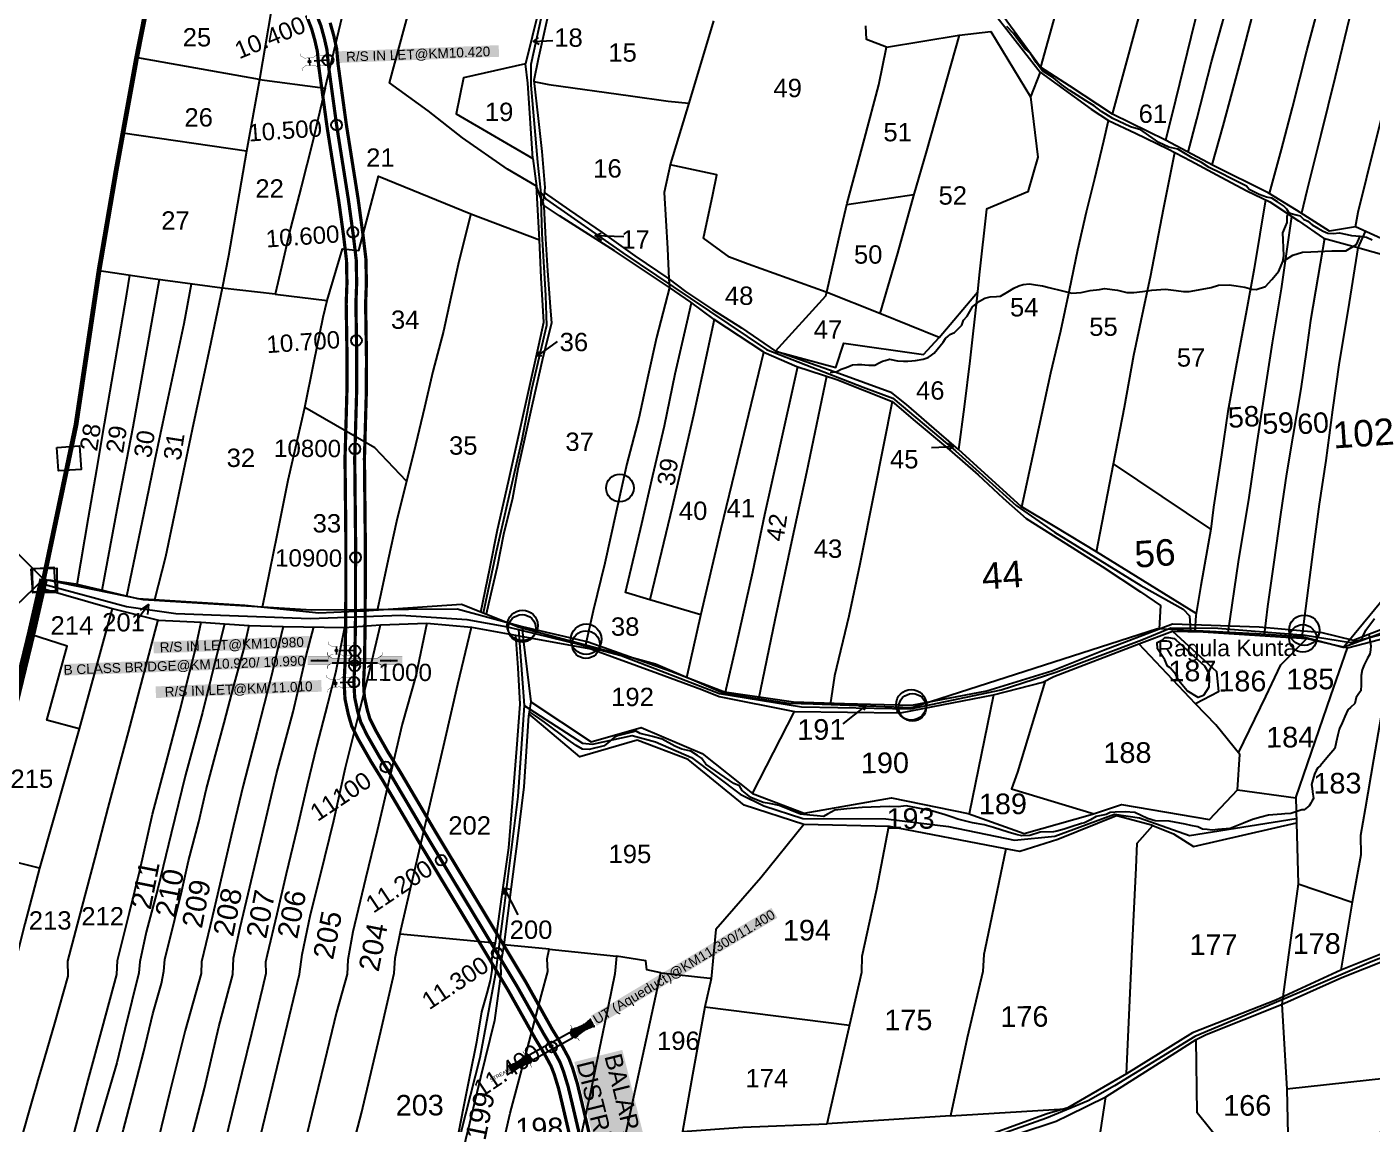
# Model space of a CAD drawing. Header units: millimetres. Extents: x 191342 to 235284, y 1600297 to 1616674.
# Drawn here: x 197835 to 199081, y 1611892 to 1612909 of the extents above; entities that cross this region are included whole.
import ezdxf
from ezdxf.enums import TextEntityAlignment as Align

# ---------------------------------------------------------------- set-up
doc = ezdxf.new("R2010")
doc.units = ezdxf.units.MM
doc.header["$LTSCALE"] = 15
doc.header["$PDMODE"] = 32
doc.header["$PDSIZE"] = 10
doc.linetypes.add('ACAD_ISO02W100', pattern=[15, 12, -3])
doc.linetypes.add('HIDDEN2', pattern=[0.1875, 0.125, -0.0625])
for name, color, linetype in [('BOUNDRY STONES', 240, 'Continuous'), ('CANAL1', 7, 'Continuous'), ('CSMark', 72, 'Continuous'), ('PLOTS', 7, 'Continuous'), ('PLOTS NO', 7, 'Continuous'), ('ROADS', 1, 'Continuous'), ('STREAMS', 4, 'Continuous'), ('STRUCTURE', 5, 'Continuous'), ('text2', 7, 'Continuous'), ('VILLAGE BOUNDRY', 5, 'Continuous')]:
    doc.layers.add(name, color=color, linetype=linetype)
doc.styles.get("Standard").update_dxf_attribs({"font": 'arial.ttf'})
doc.dimstyles.get("Standard").update_dxf_attribs({"dimtxt": 0.18, "dimasz": 0.18, "dimexe": 0.18, "dimexo": 0.0625, "dimgap": 0.09, "dimtad": 0, "dimtih": 1, "dimtoh": 1, "dimdec": 4, "dimzin": 0, "dimdsep": 46, "dimtxsty": 'Standard', "dimcen": 0.09, "dimadec": 0, "dimazin": 0, "dimtfac": 1, "dimtdec": 4, "dimtofl": 0, "dimtmove": 0, "dimatfit": 3, "dimfxl": 1, "dimtolj": 1, "dimtzin": 0, "dimarcsym": 0})

# ---------------------------------------------------------------- blocks, each defined once
blk = doc.blocks.new('OT')
at = {"layer": 'STRUCTURE', "color": 190}
for points, const_width in [([(769775.2, 1706601.8), (769775.2, 1706597.8), (769769.2, 1706593.8), (769761.8, 1706593.8), (769754.4, 1706593.8), (769748.4, 1706597.8), (769748.4, 1706601.8)], 0.5), ([(769751.4, 1706595.8), (769729.4, 1706595.8)], 0.5), ([(769748.4, 1706573), (769748.4, 1706577), (769754.4, 1706581), (769761.8, 1706581), (769761.8, 1706581), (769761.8, 1706581), (769769.2, 1706581), (769775.2, 1706577), (769775.2, 1706573)], 0.5), ([(769761.8, 1706593.8), (769761.8, 1706581)], 2.5), ([(769751.4, 1706579), (769729.4, 1706579)], 0.5)]:
    blk.add_lwpolyline(points, dxfattribs=dict(at, const_width=const_width))
at = {"layer": 'STRUCTURE', "color": 0}
blk.add_circle((769761.8, 1706587.4), 1.87, dxfattribs=at)
blk.add_leader([(769732.6, 1706587.4), (769753.8, 1706587.4)], dimstyle='Standard', override={"dimasz": 10, "dimgap": 0.09, "dimtad": 0}, dxfattribs=at)
blk = doc.blocks.new('SLB')
at = {"layer": 'STRUCTURE'}
h = blk.add_hatch(dxfattribs=at)
h.set_pattern_fill('DOTS', color=6, scale=20, angle=320.3722, style=0)
h.set_pattern_definition([(320.372247934, (-159.4327, -72.9564), (1.2786241598, 0.5641323054), [0, -1.25])])
h.paths.add_polyline_path([(769699.5, 1706871.1), (769699.5, 1706861.1), (769729.1, 1706861.1), (769732.1, 1706863.1), (769792.1, 1706863.1), (769795.1, 1706861.1), (769824.7, 1706861.1), (769824.7, 1706871.1), (769795.1, 1706871.1), (769792.1, 1706869.1), (769732.1, 1706869.1), (769729.1, 1706871.1)])
at = {"layer": 'STRUCTURE', "color": 6, "linetype": 'ACAD_ISO02W100', "ltscale": 0.5, "const_width": 0.5}
for points in [[(769699.5, 1706871.1), (769729.1, 1706871.1)], [(769795.1, 1706871.1), (769824.7, 1706871.1)], [(769699.5, 1706861.1), (769729.1, 1706861.1)], [(769795.1, 1706861.1), (769824.7, 1706861.1)]]:
    blk.add_lwpolyline(points, dxfattribs=at)
at = {"layer": 'STRUCTURE', "color": 6, "const_width": 0.628}
for points in [[(769726.1, 1706877.1), (769726.1, 1706873.1), (769732.1, 1706869.1), (769792.1, 1706869.1), (769798.1, 1706873.1), (769798.1, 1706877.1)], [(769726.1, 1706855.1), (769726.1, 1706859.1), (769732.1, 1706863.1), (769792.1, 1706863.1), (769798.1, 1706859.1), (769798.1, 1706855.1)]]:
    blk.add_lwpolyline(points, dxfattribs=at)
at = {"layer": 'STRUCTURE', "color": 6}
blk.add_lwpolyline([(769732.1, 1706863.1), (769792.1, 1706863.1)], dxfattribs=at)
blk.add_lwpolyline([(769732.1, 1706863.1), (769792.1, 1706863.1)], dxfattribs=at)
at = {"layer": 'STRUCTURE', "color": 0}
blk.add_circle((769762.1, 1706866.1), 1.24, dxfattribs=at)
for points in [[(769703.8, 1706866), (769726.7, 1706866)], [(769818.6, 1706865.8), (769795.7, 1706865.8)]]:
    blk.add_leader(points, dimstyle='Standard', override={"dimasz": 10, "dimgap": 0.09, "dimtad": 0}, dxfattribs=at)
blk = doc.blocks.new('UT')
at = {"layer": 'STRUCTURE'}
h = blk.add_hatch(dxfattribs=at)
h.set_pattern_fill('DASH', color=150, scale=8, angle=-39.6278, style=0)
h.set_pattern_definition([(320.372247933, (-4370.464, -6260.8811), (1.40800153113, 0.132407282), [1, -1])])
h.paths.add_polyline_path([(765163, 1700681.9), (765165.6, 1700680.6), (765167.2, 1700680.3), (765169.1, 1700680), (765172.4, 1700679.6), (765176.4, 1700679.3), (765179.5, 1700679.5), (765183.1, 1700679.9), (765187.7, 1700680.9), (765188.9, 1700681.2), (765193.1, 1700682.2), (765196.1, 1700680.2), (765196.1, 1700672.2), (765193.1, 1700670.2), (765190.5, 1700670.8), (765188.1, 1700671.3), (765185.5, 1700671.8), (765183.6, 1700672.1), (765181, 1700672.5), (765180.3, 1700672.5), (765178.5, 1700672.6), (765176.7, 1700672.6), (765174.6, 1700672.5), (765172.5, 1700672.3), (765170.4, 1700672), (765168.5, 1700671.7), (765166.1, 1700671.2), (765165, 1700670.8), (765163, 1700669.7)])
h.paths.add_polyline_path([(765259.1, 1700682.2), (765256.1, 1700680.2), (765256.1, 1700672.2), (765259.1, 1700670.2), (765261.9, 1700671), (765264.4, 1700671.6), (765266.4, 1700672), (765269.1, 1700672.5), (765272.7, 1700673), (765276.1, 1700673.1), (765278.6, 1700672.9), (765281.2, 1700672.7), (765283.9, 1700672.3), (765286.4, 1700671.9), (765288, 1700671.3), (765289.2, 1700670.6), (765289.1, 1700682.7), (765287.6, 1700681.8), (765285.7, 1700681.2), (765283, 1700680.7), (765281.2, 1700680.4), (765276.7, 1700679.9), (765272.7, 1700679.9), (765268.7, 1700680.3), (765264.8, 1700681), (765261.2, 1700681.7)])
at = {"layer": 'STRUCTURE', "color": 150, "const_width": 0.628}
for points in [[(765190.1, 1700688.2), (765190.1, 1700684.2), (765196.1, 1700680.2), (765256.1, 1700680.2), (765262.1, 1700684.2), (765262.1, 1700688.2)], [(765190.1, 1700664.2), (765190.1, 1700668.2), (765196.1, 1700672.2), (765256.1, 1700672.2), (765262.1, 1700668.2), (765262.1, 1700664.2)]]:
    blk.add_lwpolyline(points, dxfattribs=at)
at = {"layer": 'STRUCTURE', "color": 150}
for points in [[(765196.1, 1700680.2), (765256.1, 1700680.2)], [(765196.1, 1700672.2), (765256.1, 1700672.2)], [(765196.1, 1700672.2), (765256.1, 1700672.2)]]:
    blk.add_lwpolyline(points, dxfattribs=at)
at = {"layer": 'STRUCTURE', "color": 0}
blk.add_circle((765226.1, 1700676.2), 1.89, dxfattribs=at)
at = {"layer": 'STRUCTURE', "color": 150}
for points in [[(765163, 1700681.9), (765164.4, 1700681.1), (765167.9, 1700680.2), (765171.2, 1700679.8), (765176.1, 1700679.4), (765184.7, 1700680.3), (765193.1, 1700682.2)], [(765163, 1700669.7), (765164.3, 1700670.6), (765167.8, 1700671.6), (765171.2, 1700672.1), (765176, 1700672.6), (765184.7, 1700672), (765193.1, 1700670.2)], [(765289.1, 1700682.7), (765287.8, 1700681.9), (765284.3, 1700680.9), (765280.9, 1700680.4), (765276.1, 1700679.8), (765267.4, 1700680.5), (765259.1, 1700682.2)], [(765289.2, 1700670.6), (765287.8, 1700671.4), (765284.2, 1700672.3), (765280.9, 1700672.7), (765276.1, 1700673.1), (765267.4, 1700672.2), (765259.1, 1700670.2)]]:
    blk.add_spline(points, degree=3, dxfattribs=at)
at = {"layer": 'STRUCTURE', "color": 0}
blk.add_text('STREAM', height=5, dxfattribs=at).set_placement((765148.2, 1700675.8), align=Align.MIDDLE_CENTER)
for points in [[(765190.9, 1700676), (765164.2, 1700675.8)], [(765289.3, 1700676.7), (765265.4, 1700676.4)]]:
    blk.add_leader(points, dimstyle='Standard', override={"dimasz": 10, "dimgap": 0.09, "dimtad": 0}, dxfattribs=at)

msp = doc.modelspace()

# ---------------------------------------------------------------- linework, layer by layer
at = {"layer": 'BOUNDRY STONES'}
for points in [[(197862.4, 1612519.6), (197883.5, 1612521.1), (197885, 1612499.2), (197863.9, 1612497.8)], [(197838.6, 1612407.1), (197859.7, 1612408.6), (197861.2, 1612386.7), (197840.1, 1612385.3)]]:
    msp.add_lwpolyline(points, close=True, dxfattribs=at)
at = {"layer": 'BOUNDRY STONES', "color": 1}
msp.add_lwpolyline([(197850.1, 1612397.3), (197801.1, 1612445.7)], dxfattribs=at)
msp.add_lwpolyline([(197839.9, 1612407.4), (197862.5, 1612407.5), (197862.6, 1612385.1), (197840, 1612384.9)], close=True, dxfattribs=at)
at = {"layer": 'BOUNDRY STONES'}
msp.add_lwpolyline([(197850.1, 1612397.3), (197796.8, 1612346.5)], dxfattribs=at)
for centre in [(198384.1, 1612481.9), (198293.5, 1612351.8), (199017, 1612342.5), (198352.7, 1612336.8), (198655.2, 1612278.6)]:
    msp.add_circle(centre, 12.8, dxfattribs=at)
at = {"layer": 'BOUNDRY STONES', "color": 1}
for centre in [(198293.9, 1612354.6), (198352.9, 1612341.8), (199018.3, 1612350.1), (198654.1, 1612281)]:
    msp.add_circle(centre, 14.1, dxfattribs=at)
at = {"layer": 'CANAL1', "color": 200, "const_width": 3}
for points in [[(198093.6, 1612919.9), (198098.5, 1612907.3), (198101.5, 1612896.6), (198103.8, 1612886.5), (198105.1, 1612872.3), (198112.8, 1612816.3), (198123.7, 1612747.4), (198128.1, 1612715.5), (198130.8, 1612692.7), (198131.2, 1612671.9), (198130.5, 1612652.6), (198131.3, 1612602.3), (198131.2, 1612572.4), (198129.4, 1612509.3), (198130.2, 1612433.4), (198130.1, 1612362), (198130.1, 1612360.3), (198129.5, 1612321.1), (198128.6, 1612301.3), (198129.4, 1612286.4), (198132.4, 1612272.4), (198135.5, 1612261.6), (198141.9, 1612248.8), (198153.5, 1612228.4), (198164.6, 1612210.5), (198199.1, 1612151.8), (198242.3, 1612080.2), (198280.7, 1612016.2), (198306, 1611971.1), (198311.4, 1611962.2), (198315.9, 1611954.4), (198320.4, 1611946), (198323.3, 1611938.5), (198327.4, 1611925.1), (198330.9, 1611910.4), (198340.5, 1611869.3)], [(198115.6, 1612913.1), (198119, 1612901), (198121.6, 1612889.3), (198123, 1612874.4), (198130.6, 1612818.9), (198141.5, 1612750.1), (198145.9, 1612717.8), (198148.8, 1612694), (198149.2, 1612671.7), (198148.5, 1612652.4), (198149.3, 1612602.4), (198149.2, 1612572.2), (198147.4, 1612509.1), (198148.2, 1612433.4), (198148.1, 1612362), (198148.1, 1612360.2), (198147.5, 1612320.5), (198146.6, 1612301.4), (198147.3, 1612288.8), (198149.9, 1612276.8), (198152.4, 1612268.1), (198157.8, 1612257.3), (198168.9, 1612237.7), (198180, 1612219.8), (198214.6, 1612161), (198257.7, 1612089.5), (198296.3, 1612025.2), (198321.5, 1611980.1), (198326.9, 1611971.4), (198331.6, 1611963.1), (198336.8, 1611953.5), (198340.3, 1611944.3), (198344.7, 1611929.8), (198348.4, 1611914.5), (198358.1, 1611873.4)]]:
    msp.add_lwpolyline(points, dxfattribs=at)
at = {"layer": 'CANAL1', "color": 3, "linetype": 'HIDDEN2', "ltscale": 4, "true_color": 0x00ff00, "const_width": 3}
msp.add_lwpolyline([(198102, 1612923.2), (198107.1, 1612910.2), (198110.2, 1612898.8), (198112.7, 1612887.9), (198114.1, 1612873.4), (198121.7, 1612817.6), (198132.6, 1612748.7), (198137, 1612716.7), (198139.8, 1612693.3), (198140.2, 1612671.8), (198139.5, 1612652.5), (198140.3, 1612602.4), (198140.2, 1612572.3), (198138.4, 1612509.2), (198139.2, 1612433.4), (198139.1, 1612362), (198139.1, 1612360.2), (198138.5, 1612322), (198138.5, 1612320.8), (198137.6, 1612301.4), (198138.4, 1612287.6), (198141.2, 1612274.6), (198144, 1612264.9), (198149.8, 1612253), (198161.2, 1612233), (198172.3, 1612215.2), (198206.9, 1612156.4), (198250, 1612084.8), (198288.5, 1612020.7), (198313.8, 1611975.6), (198319.1, 1611966.8), (198320.4, 1611964.6), (198323.7, 1611958.8), (198328.6, 1611949.8), (198331.8, 1611941.4), (198336.1, 1611927.4), (198339.7, 1611912.4), (198349.3, 1611871.4)], dxfattribs=at)
at = {"layer": 'PLOTS', "color": 0}
for points in [[(198840.6, 1612828.2), (198863.6, 1612912.4), (198879.2, 1612969.3), (198893.6, 1613025.6), (198910.1, 1613081.9), (198920.5, 1613118.6), (198922.3, 1613121.4), (198937.8, 1613176.1), (198955.4, 1613235), (198963, 1613260.4)], [(199004.7, 1613247.9), (198988.5, 1613187.6), (198977.7, 1613144.6), (198970.1, 1613120.6), (198951.3, 1613048.8), (198939.1, 1613002.1), (198927.6, 1612958.2), (198913.2, 1612899.5), (198895.5, 1612827.5), (198889.8, 1612804.3)], [(198910.7, 1612793.2), (198918.6, 1612823.7), (198932.4, 1612876.7), (198946.6, 1612927.5), (198962.3, 1612987.5), (198975.6, 1613038.3), (198989.7, 1613091.7), (199001.5, 1613130.4), (199014.1, 1613177), (199026.7, 1613225.1), (199030.6, 1613239.9)], [(199055.9, 1613231.9), (199041.8, 1613180), (199027.9, 1613128.8), (199027, 1613125.4), (199017.3, 1613093.7), (199007.1, 1613056.3), (198997.9, 1613022.6), (198989.4, 1612990.3), (198981.8, 1612962.4), (198969.8, 1612918.7), (198960, 1612881.8), (198951.2, 1612848.5), (198942.9, 1612817.6), (198932.5, 1612781.5)], [(198986.1, 1612754.8), (198997.1, 1612795.5), (199007.5, 1612834.6), (199020.6, 1612887.1), (199034.8, 1612940.5), (199046.6, 1612986), (199056, 1613022.5), (199066.1, 1613062), (199077.2, 1613105), (199083.5, 1613130.2), (199085.5, 1613132.6), (199096.4, 1613176.3), (199105.8, 1613216)], [(199133.4, 1613207.3), (199123.8, 1613167.9), (199115.4, 1613135.2), (199113.5, 1613132.6), (199103, 1613090.7), (199095, 1613057.7), (199086.4, 1613022.1), (199077.3, 1612986.8), (199068.6, 1612952.8), (199059.8, 1612916.8), (199046.8, 1612863), (199033.8, 1612809.2), (199020.8, 1612757.4), (199015.6, 1612736.5)], [(199065.8, 1612723.9), (199068.2, 1612737.5), (199084.1, 1612801.1), (199100.9, 1612868.4), (199113.7, 1612925.5), (199129.3, 1612990.4), (199138.7, 1613030), (199147.3, 1613066.4), (199157, 1613105.9), (199164.3, 1613135.5), (199164.9, 1613137.9), (199173.6, 1613175.2), (199177.3, 1613193.3)], [(198050.3, 1612860.6), (198111.1, 1612852.6), (198136.4, 1612958.9), (198147, 1613003.6), (198154.8, 1613036.4)], [(198811.8, 1613008), (198787.6, 1612920.7), (198774, 1612872), (198736.8, 1612922.6), (198720.8, 1612942.3), (198696.6, 1612973.7), (198664.6, 1613013.3), (198650.9, 1613030.2), (198650.6, 1613022.8), (198648.5, 1612999.7), (198631.7, 1613002.1)], [(198650.6, 1613023.8), (198699.3, 1612961.8), (198740.5, 1612909.7), (198773.7, 1612867.3), (198820.9, 1612833.1), (198836.8, 1612822.6), (198861.9, 1612810.6), (198891.8, 1612796.2), (198913.1, 1612785.2), (198941.3, 1612770.1), (198965.1, 1612757.3), (198986.5, 1612747.1), (199013.1, 1612729.5), (199036, 1612713.4), (199070, 1612704.1), (199104.2, 1612694.6)], [(198064.8, 1612661.6), (198112.8, 1612655.6), (198127.2, 1612703.7), (198142.2, 1612702.1), (198160.4, 1612770.9), (198246, 1612736.1), (198309.6, 1612712), (198306.9, 1612761.7), (198279.9, 1612777.3), (198238.2, 1612806.3), (198206.4, 1612831.3), (198170.7, 1612857.4), (198184.6, 1612908.7), (198198.2, 1612958.8), (198207.3, 1612992.6)], [(198238.5, 1612974.1), (198290.7, 1612937.2), (198309, 1612924.9), (198296.8, 1612874.9), (198239.3, 1612862.1), (198232.3, 1612828.7), (198303.5, 1612787.3), (198306.9, 1612761.7)], [(198061.1, 1612924), (198050.3, 1612860.6), (197937.5, 1612880.5), (197936.3, 1612880.7)], [(198316.6, 1612916.6), (198308.5, 1612879.2), (198304.3, 1612859.6), (198308.3, 1612824.4), (198311.9, 1612793.8), (198314.7, 1612760.4), (198313.8, 1612754.2), (198312.8, 1612747.2), (198313.5, 1612742.8), (198315.2, 1612712.9), (198316.9, 1612683.2), (198319.6, 1612649.9), (198320.8, 1612634.6), (198312.6, 1612602.8), (198302.6, 1612557.9), (198296.3, 1612529.8), (198289.6, 1612499.6), (198284.6, 1612472.4), (198276.4, 1612438.8), (198270.4, 1612409), (198262.4, 1612374.5), (198260.2, 1612364.9)], [(198470.8, 1612914.9), (198448, 1612838.4), (198431, 1612782.7), (198425.2, 1612755.7), (198428.1, 1612703.9), (198429.6, 1612675.6), (198430.1, 1612667.8), (198417.9, 1612621.3), (198410.3, 1612586.4), (198401.6, 1612546.7), (198390.7, 1612504.3), (198380.7, 1612459.8), (198370.1, 1612412.3), (198359.4, 1612368), (198352.4, 1612336.2)], [(198528.2, 1612608.6), (198574.9, 1612660.1), (198576.1, 1612664.8), (198588.7, 1612719.5), (198594.8, 1612745.9), (198610.7, 1612805.4), (198624.2, 1612855.6), (198631.3, 1612890.4), (198612.7, 1612897.7), (198612.1, 1612910.1)], [(198631.3, 1612890.4), (198698.5, 1612901.6), (198727.7, 1612905), (198764.6, 1612844.5)], [(198698.5, 1612901.6), (198668.3, 1612794.3), (198656.1, 1612753), (198641.3, 1612699.6), (198625.1, 1612643.5)], [(198303.5, 1612787.3), (198298.8, 1612857), (198296.8, 1612874.9)], [(198773.7, 1612867.3), (198764.6, 1612844.5), (198771.4, 1612788.5), (198762.1, 1612756.5), (198723.8, 1612740.3), (198716.9, 1612679.4), (198715.2, 1612660.6), (198708.4, 1612599.9), (198703.1, 1612557.1), (198697.8, 1612517.6)], [(199110, 1612703.9), (199065.8, 1612723.9), (199041.8, 1612719.8), (199011.1, 1612739.4), (198984.8, 1612755.6), (198933.9, 1612780.8), (198889.8, 1612804.3), (198840.6, 1612828.2), (198800.6, 1612854.5), (198774, 1612872)], [(198111.1, 1612852.6), (198099.3, 1612802.1), (198088.7, 1612760.8), (198078.8, 1612722.7), (198070.5, 1612686.6), (198064.8, 1612661.6), (198015.7, 1612667.2), (197949.1, 1612676.1), (197901.5, 1612683.3)], [(198050.3, 1612860.6), (198038.2, 1612794.1), (197923.6, 1612810.8)], [(198304.4, 1612858.6), (198318.2, 1612855.8), (198394.1, 1612845.2), (198428.9, 1612840.4), (198448, 1612838.4)], [(198756.7, 1612464.5), (198766.7, 1612511.4), (198775, 1612550.1), (198783.3, 1612588.6), (198792.7, 1612627.7), (198800.9, 1612665.4), (198808.5, 1612702.5), (198816.5, 1612737.9), (198824.3, 1612768.6), (198832.7, 1612803.6), (198836.8, 1612822.6)], [(198038.2, 1612794.1), (198021.4, 1612697), (198015.7, 1612667.2), (198003.7, 1612610.9), (197996.7, 1612577.9), (197989.1, 1612542), (197981.1, 1612503.7), (197972.4, 1612462.2), (197963.2, 1612418.2), (197952.9, 1612378.3)], [(198825.9, 1612422.7), (198841.6, 1612504.3), (198851.6, 1612556.7), (198860.3, 1612605.1), (198869.2, 1612647.2), (198876.2, 1612679), (198887.9, 1612740.4), (198898.3, 1612792.9)], [(198314, 1612755.8), (198337.3, 1612739.5), (198367.7, 1612718.7), (198398.1, 1612697.1), (198429.6, 1612675.6), (198444.9, 1612664), (198469.9, 1612647.2), (198496.7, 1612630.3), (198528.2, 1612608.6), (198584.3, 1612593.6), (198591.7, 1612616.2), (198665.5, 1612605.7), (198679.9, 1612621.5), (198625.1, 1612643.5), (198575.4, 1612663.4), (198503, 1612689.4), (198485.7, 1612695.7), (198461.6, 1612713.4), (198470.1, 1612754), (198473.8, 1612772.1), (198430.7, 1612781.3)], [(198446.1, 1612306.3), (198459, 1612364.1), (198477.9, 1612444.3), (198493, 1612506.8), (198503.7, 1612550.4), (198517.4, 1612607.8), (198471.6, 1612638.2), (198449.9, 1612654), (198430.1, 1612667.8), (198379, 1612701.7), (198328.2, 1612734.1), (198313.3, 1612744.1), (198306.9, 1612761.7)], [(198594.5, 1612744.5), (198656.4, 1612753.8)], [(198982.5, 1612749), (198971.9, 1612685.3), (198964.1, 1612642.9), (198955.6, 1612597.1), (198947.5, 1612552.9), (198941.5, 1612512.8), (198934.2, 1612464.3), (198931.6, 1612443.8), (198922.5, 1612391.6), (198917.7, 1612363.9), (198917, 1612349.7)], [(198246, 1612736.1), (198234.8, 1612691.9), (198227.4, 1612658.3), (198220.6, 1612627.4), (198210.7, 1612589.9), (198203, 1612556.5), (198193.3, 1612515.1), (198186.5, 1612488.3), (198177, 1612451), (198169.5, 1612415.8), (198162.6, 1612383.8), (198159.3, 1612368.5)], [(198947.9, 1612348.1), (198957.5, 1612413.6), (198967.2, 1612473), (198974.4, 1612521.9), (198981.3, 1612568.2), (198988.9, 1612616.4), (198997.2, 1612666.6), (199006.9, 1612733.6)], [(199016.5, 1612343.9), (199026.9, 1612425.1), (199032.3, 1612466.9), (199038.7, 1612507.4), (199044.9, 1612554.4), (199050.8, 1612598.2), (199059.4, 1612648.1), (199068.2, 1612704.6), (199075.1, 1612719.7)], [(198255.4, 1612366.8), (198263.6, 1612407.2), (198270.8, 1612443.1), (198280.8, 1612488), (198290.1, 1612529.5), (198300, 1612574.1), (198308.9, 1612614.2), (198313.7, 1612635.5), (198311.3, 1612676.8), (198309.6, 1612712)], [(199037, 1612713.2), (199030.9, 1612676.9), (199024.2, 1612637.2), (199020.4, 1612610.1), (199015.2, 1612573.8), (199007.8, 1612530), (199001.8, 1612495.1), (198996.4, 1612457.5), (198990.1, 1612413.1), (198984.2, 1612372.1), (198981.2, 1612346.3)], [(197881.2, 1612392.4), (197891.8, 1612454.5), (197899.3, 1612499), (197906.5, 1612541.4), (197920, 1612620.5), (197927.3, 1612661.7), (197929.9, 1612679)], [(197957.2, 1612675), (197932.7, 1612538.2), (197919, 1612466.7), (197904.2, 1612387)], [(197927.2, 1612381.7), (197943.2, 1612458.9), (197953.2, 1612507.2), (197963.8, 1612556.5), (197980.4, 1612634.4), (197987.2, 1612671)], [(198052.9, 1612371.4), (198066.6, 1612438.3), (198076.8, 1612489.2), (198085.4, 1612527), (198092.1, 1612556.5), (198100.6, 1612597.8), (198109.2, 1612640.1), (198112.8, 1612655.6)], [(198459.1, 1612364.4), (198411.8, 1612378.4), (198389.4, 1612385.1), (198404.4, 1612449.1), (198414.7, 1612493.4), (198425.5, 1612539.4), (198435.3, 1612587.8), (198446.6, 1612636), (198450.6, 1612653.5)], [(198679.9, 1612621.5), (198715.5, 1612663.3)], [(199054.3, 1612334.1), (199112.3, 1612404.6), (199111.5, 1612465), (199110.9, 1612509.8), (199110.6, 1612542.2), (199126, 1612578.3), (199134.8, 1612624.1), (199139.7, 1612649.1)], [(198471.6, 1612638.2), (198460.5, 1612586.4), (198452.2, 1612549.5), (198442.2, 1612505.2), (198432.5, 1612464.1), (198422.7, 1612423.1), (198411.8, 1612378.4)], [(198517.4, 1612607.8), (198548, 1612594.4), (198585, 1612582.6), (198636.5, 1612562), (198657.8, 1612544), (198689.6, 1612517.4), (198716.2, 1612494.2), (198739.4, 1612472.5), (198760.7, 1612453.7), (198797.2, 1612430.6), (198830.9, 1612409.3), (198866.5, 1612385.7), (198885, 1612373.1), (198883.9, 1612351.4)], [(198918, 1612365.5), (198825.9, 1612422.7), (198787.5, 1612445.9), (198756.1, 1612464.9), (198722.2, 1612495.5), (198697.8, 1612517.6), (198680.1, 1612532.9), (198649.7, 1612559.2), (198636, 1612570.1), (198583.5, 1612589.2), (198528.2, 1612608.6)], [(198548.6, 1612594.2), (198531, 1612515.1), (198518, 1612457), (198507, 1612403.9), (198491.8, 1612336.6), (198481.3, 1612291.2)], [(198512.9, 1612286.5), (198528.1, 1612359.6), (198543.6, 1612432.3), (198557.2, 1612496.6), (198576, 1612585.4)], [(198186.5, 1612488.3), (198157.1, 1612519.1), (198092.1, 1612556.5)], [(198636.5, 1612562), (198620.2, 1612479.7), (198606.6, 1612411.3), (198596.4, 1612363), (198583.1, 1612307.8), (198579, 1612280.9)], [(198931.6, 1612443.8), (198841.6, 1612504.3)], [(197850.1, 1612397.3), (197942.3, 1612378.7), (198098.5, 1612369.1), (198233.4, 1612369.9), (198293.7, 1612353.6), (198354.6, 1612339.4), (198431.2, 1612312.2), (198481.1, 1612292.9), (198545, 1612283.7), (198592.4, 1612282.3), (198616.2, 1612281.7), (198654.7, 1612280.7), (198724.3, 1612293.9), (198784.3, 1612312.5), (198832.4, 1612331.7), (198896.3, 1612356.1), (198976.4, 1612353.2), (199018, 1612349.4), (199034.7, 1612348.1), (199063.5, 1612341), (199128.4, 1612365.8)], [(199116.7, 1612357.3), (199054.3, 1612334.1), (199016.5, 1612343.9), (198973.1, 1612346.9), (198882.4, 1612351.5), (198654.6, 1612278.2), (198563.1, 1612281.5), (198540.8, 1612282.3), (198481.3, 1612291.2), (198417.1, 1612318.6), (198351.3, 1612336.5), (198290.9, 1612352.7), (198237.3, 1612373.9), (198146.9, 1612367.7), (198105.1, 1612365.9), (198036.7, 1612373.1), (197937.5, 1612379.3), (197880.1, 1612392.7), (197855, 1612396.5)], [(197848.3, 1612389.2), (197913.5, 1612370.2), (197956.6, 1612359.5), (197996.2, 1612357.6), (198017.8, 1612355.9), (198040.5, 1612354.5), (198072.1, 1612353.7), (198129, 1612352.7), (198162.4, 1612355), (198205.2, 1612356.6), (198246.6, 1612352.9), (198294.2, 1612344.3), (198326.4, 1612338.4), (198357.3, 1612332.8), (198419, 1612310.2), (198459.9, 1612295.3), (198476.1, 1612288.6), (198545.9, 1612274.9), (198644.3, 1612273.6), (198730.2, 1612290.1), (198776, 1612302.1), (198786.2, 1612307.3), (198864.9, 1612337.4), (198896.2, 1612349.3), (198924.6, 1612348.6), (198986.7, 1612344.5), (199020.8, 1612342.3), (199058.5, 1612333.9), (199123.5, 1612350.7)], [(197913.5, 1612370.2), (197883, 1612258.6), (197853.2, 1612266.7), (197871.9, 1612335.3), (197838.4, 1612346.1)], [(197955.9, 1612359.7), (197937.3, 1612289.5), (197928.4, 1612255.7), (197919.3, 1612221.4), (197909.7, 1612185.4), (197897.5, 1612139.3), (197885.5, 1612093.7), (197872.1, 1612043.5), (197872.6, 1612029.6), (197860.4, 1611987), (197848.4, 1611945.5), (197844.9, 1611933.1), (197842.9, 1611926.4), (197841.1, 1611920.1), (197827.2, 1611871.4), (197814.5, 1611827.2), (197771.4, 1611835.5), (197731.6, 1611844.3), (197668, 1611861.2), (197606.5, 1611879.5)], [(197814.5, 1611827.2), (197860.6, 1611817.5), (197877.5, 1611880.6), (197891.5, 1611933), (197904.7, 1611981.9), (197917.9, 1612031.2), (197918.5, 1612043.9), (197929.7, 1612088.5), (197939.7, 1612128.7), (197951, 1612179.5), (197963.6, 1612227.3), (197976.2, 1612275.3), (197990.1, 1612330.2), (197996.2, 1612357.6)], [(198017.8, 1612355.9), (198005.1, 1612305.1), (197997.4, 1612273.8), (197981.6, 1612216.1), (197968.4, 1612161.8), (197955.9, 1612110.7), (197945.2, 1612070.3), (197939.2, 1612042.7), (197938.2, 1612032.7), (197931.8, 1612006.4), (197925.4, 1611980.1), (197917.9, 1611949.3), (197907.2, 1611912.5), (197895.5, 1611872.3), (197888.5, 1611843.6), (197881.2, 1611813.6), (197860.6, 1611817.5)], [(197881.2, 1611813.6), (197903.8, 1611812), (197904.5, 1611812), (197916.7, 1611858.4), (197924.2, 1611887.3), (197932.2, 1611918.1), (197943.1, 1611959.7), (197951.4, 1611994.7), (197959.4, 1612022.7), (197961.6, 1612034.3), (197962.5, 1612045), (197971.8, 1612082.4), (197978.3, 1612108.5), (197984.4, 1612136.3), (197993.9, 1612172.7), (198000.7, 1612202.2), (198009.4, 1612234.5), (198017.3, 1612264.2), (198026.5, 1612298.5), (198035.5, 1612332.2), (198040.5, 1612354.5)], [(198072.1, 1612353.7), (198064.4, 1612321.5), (198060.9, 1612306.8), (198047.9, 1612256.3), (198035, 1612206.2), (198026.2, 1612168.8), (198013.4, 1612114.5), (198004.4, 1612076.3), (197996.5, 1612042.7), (197996, 1612032.1), (197981.2, 1611979.1), (197967.2, 1611922.4), (197956.6, 1611879.2), (197943.7, 1611827), (197938.3, 1611810.8), (197903.8, 1611812)], [(197938.3, 1611810.8), (197970.1, 1611807.6), (197983.8, 1611866.1), (197999.2, 1611925.4), (198012.4, 1611982.7), (198025.4, 1612031.1), (198026.1, 1612046.1), (198032.3, 1612074.6), (198051.3, 1612155.1), (198065.9, 1612216.9), (198081.3, 1612274.6), (198093.5, 1612326.4), (198100.5, 1612353.2)], [(198001, 1611803.9), (198031.7, 1611800.2), (198048.4, 1611869.9), (198060.4, 1611919.7), (198070.5, 1611962), (198079.8, 1612000.4), (198087.2, 1612031.3), (198089.7, 1612049.6), (198097.5, 1612086.6), (198106.6, 1612123.3), (198119.1, 1612173.8), (198129.9, 1612223), (198142.5, 1612273.7), (198153.3, 1612317.1), (198162.4, 1612355)], [(198205.2, 1612356.6), (198194.9, 1612307.7), (198182.5, 1612263.1), (198171.3, 1612215.5), (198159.1, 1612164.2), (198148.5, 1612119.8), (198136.8, 1612070.5), (198132.1, 1612044.6), (198131.4, 1612031.5), (198121.6, 1611996.2), (198110.4, 1611950.2), (198098.7, 1611902.1), (198086.8, 1611853.3), (198073.2, 1611795.3), (198031.7, 1611800.2)], [(198293.7, 1612353.6), (198294.2, 1612344.3), (198301.5, 1612283.8), (198299.5, 1612270.8), (198295.2, 1612204.9), (198288.8, 1612154.5), (198283.5, 1612112.3), (198276.7, 1612058.6), (198273.5, 1612040.1), (198273.9, 1612031.8), (198268, 1611988.5), (198255.1, 1611935.5), (198244.8, 1611893), (198233.7, 1611847.5)], [(198129, 1612352.7), (198120.6, 1612310.6), (198113.1, 1612281.6), (198102.9, 1612242.4), (198094.4, 1612206.6), (198085, 1612166.8), (198075, 1612124.3), (198066.3, 1612086.9), (198057.4, 1612049.3), (198055.8, 1612042.4), (198056, 1612031.9), (198052.8, 1612018.6), (198042.6, 1611976.4), (198033.8, 1611940), (198021.5, 1611889.2), (198011.1, 1611845.8), (198001, 1611803.9), (197970.1, 1611807.6)], [(198073.3, 1611795.3), (198118.2, 1611790), (198134.9, 1611864.9), (198144.6, 1611902.6), (198162.5, 1611978.7), (198175.1, 1612032.3), (198176, 1612046.2), (198181.2, 1612072.2), (198194.1, 1612128.1), (198206.1, 1612180.1), (198221.5, 1612246.3), (198233.9, 1612300.2), (198246.6, 1612352.9)], [(198287.5, 1612345.5), (198289.4, 1612315.3), (198291.5, 1612281.5), (198288.2, 1612240.4), (198284.6, 1612194.2), (198280.9, 1612148.3), (198274.5, 1612102.9), (198268.5, 1612060.1), (198180.5, 1612068.5)], [(199102.3, 1612345.2), (199089.5, 1612271.2), (199082.3, 1612230), (199074.6, 1612184.7), (199070.4, 1612160), (199070.7, 1612142), (199062.7, 1612098), (199052.3, 1612035), (198991.9, 1612007.4), (198914.7, 1611976.9), (198853.5, 1611939), (198799.3, 1611907.4), (198780, 1611902), (198683, 1611866.6), (198612.3, 1611842.4), (198540.9, 1611816.4), (198487.8, 1611799.1), (198415.3, 1611769.1), (198376.6, 1611748.3), (198364.7, 1611734), (198351.6, 1611724.5), (198312.8, 1611710.5), (198269.5, 1611696.6), (198202.1, 1611695.9)], [(198896.2, 1612349.3), (198937, 1612312), (198938.7, 1612293), (198917.5, 1612282)], [(198957.3, 1612236.5), (198982.6, 1612288.6), (198996.7, 1612317.9), (199020.8, 1612342.3)], [(198301.5, 1612283.8), (198357.5, 1612246.6), (198403.9, 1612260.1), (198460.3, 1612236), (198507, 1612198.9), (198554.8, 1612180.6), (198635.9, 1612194.8), (198706.8, 1612180.3), (198758.8, 1612161.7), (198822, 1612179.5), (198848.8, 1612188.5), (198930.6, 1612174.7), (198956.4, 1612202.1), (199010.5, 1612194.9), (199042.9, 1612289.3), (199058.5, 1612333.9)], [(198956.4, 1612202.1), (198958.5, 1612235), (198936.2, 1612262.3), (198917.5, 1612282), (198864.9, 1612337.4)], [(198778.2, 1612303.2), (198752.5, 1612218.6), (198747.1, 1612203.2), (198823.7, 1612180.1)], [(198730.2, 1612290.1), (198707.8, 1612180.1)], [(198877.9, 1612169.2), (198844.4, 1612178.2), (198789.9, 1612156.3), (198754.7, 1612145.1), (198740, 1612147.7), (198634, 1612168.1), (198554.6, 1612170.2), (198499.4, 1612187.9), (198447.4, 1612230.4), (198400.2, 1612248.2), (198346.9, 1612232.8), (198299.8, 1612272.7)], [(198507, 1612198.9), (198545.9, 1612274.9)], [(197883, 1612258.6), (197846.3, 1612129.5), (197789.2, 1612143.7)], [(199552, 1612258.3), (199508.5, 1612240.4), (199446.1, 1612216.4), (199397.2, 1612195.5), (199341.2, 1612170.1), (199341, 1612155), (199329.6, 1612147.2), (199304.3, 1612138.1), (199278.9, 1612125.4), (199244.9, 1612105.3), (199192.7, 1612089.4), (199167.3, 1612080.1), (199097, 1612053), (199052.3, 1612035)], [(199010.5, 1612194.9), (199011, 1612171.7), (199012.6, 1612115.1), (199062.7, 1612098)], [(198554.6, 1612170.2), (198514.8, 1612120.5), (198472.9, 1612072.8), (198468.7, 1612027.2), (198462.7, 1612001.1), (198597, 1611984.1)], [(198690.5, 1611900), (198576.2, 1611892.8), (198592.2, 1611963), (198608.2, 1612033.3), (198608.5, 1612048.1), (198622.2, 1612110.1), (198633.4, 1612168.3)], [(198853.5, 1611939), (198858.9, 1612054.8), (198862.4, 1612129.8), (198863.5, 1612152.7), (198877.9, 1612169.2), (198897, 1612161.3), (198915.6, 1612149.6), (199011, 1612171.7)], [(198741.6, 1612147.4), (198722.2, 1612053.9), (198721.3, 1612049.6), (198720.3, 1612033.7), (198705.9, 1611972.5), (198690.5, 1611900), (198796.7, 1611906.7)], [(197846.3, 1612129.5), (197832.8, 1612078), (197823.6, 1612042.6), (197823.5, 1612032.1), (197812, 1611989.9), (197799.9, 1611945.5), (197795.4, 1611929.4), (197794.1, 1611925), (197777, 1611861.4), (197771.3, 1611835.5)], [(199012.6, 1612115.1), (199003, 1612044.8), (198998.5, 1612010.4), (198997.6, 1612003.5), (199002, 1611924.7), (199004.1, 1611840.4), (198959.5, 1611826.3), (198953.4, 1611860.2), (198919.2, 1611903), (198918.2, 1611970.7)], [(198268.5, 1612060.1), (198265.3, 1612044.9), (198265.5, 1612034.8), (198264, 1612025.6), (198260.7, 1612013.8), (198255.8, 1611996.4), (198251.3, 1611968.4), (198245.2, 1611937.8), (198239.3, 1611908.3), (198232.1, 1611872.1), (198224.4, 1611841.7), (198216.7, 1611811.1), (198211.7, 1611786.4), (198208, 1611773.3), (198118.2, 1611790)], [(198208, 1611773.3), (198215.4, 1611772), (198249.9, 1611769.1), (198268.5, 1611842), (198282.5, 1611902.6), (198296.5, 1611955.6), (198311.4, 1612012.2), (198317.2, 1612033.9), (198316.7, 1612045.6), (198318.6, 1612054.4), (198276.7, 1612058.6)], [(198318.6, 1612054.4), (198381.1, 1612048.1), (198379.4, 1612031.8), (198373.2, 1612001.4), (198364.9, 1611961.2), (198356.8, 1611921.6), (198340.1, 1611846.2), (198328.7, 1611786.7), (198322.6, 1611755.1), (198249.9, 1611769.1)], [(198322.6, 1611755.2), (198363.2, 1611749), (198375.6, 1611812.6), (198387.7, 1611875.2), (198401.6, 1611939), (198417.3, 1612011.2), (198422, 1612032.7), (198409.2, 1612035.5), (198408.3, 1612043.8), (198381.1, 1612048.1)], [(198686.4, 1611861.6), (198788.4, 1611895.2), (198799.9, 1611900.8), (198834.5, 1611917.6), (198899.4, 1611958.8), (198918.2, 1611970.7), (198927.4, 1611975.6), (198997.3, 1612003.4), (199053, 1612028.4), (199116.1, 1612053.4)], [(198422, 1612032.7), (198467.4, 1612027.6), (198468.7, 1612027.5)], [(198462.7, 1612001.1), (198451.4, 1611938.1), (198442.1, 1611885.7), (198498, 1611889.5), (198576.2, 1611892.8)], [(198933.7, 1611743.6), (198979.9, 1611743.4), (199007.3, 1611740.3), (199020.3, 1611727.4), (199069.4, 1611722.8), (199072.4, 1611741.8), (199074.4, 1611754.1), (199073, 1611773.9), (199077.8, 1611806.5), (199082.4, 1611837.8), (199087.2, 1611870.5), (199092.1, 1611903.8), (199095.5, 1611934.9), (199002, 1611924.7)], [(198813.5, 1611801.3), (198829.9, 1611887), (198834.5, 1611917.6)]]:
    msp.add_lwpolyline(points, dxfattribs=at)
at = {"layer": 'PLOTS NO'}
for points in [[(198309.2, 1612893), (198304.1, 1612895.7), (198308.7, 1612899.5)], [(198304.1, 1612895.7), (198322, 1612896.5)], [(198367.4, 1612711.2), (198361.2, 1612715.8), (198366.8, 1612718.2)], [(198361.2, 1612715.8), (198387.7, 1612714.9)], [(198308, 1612604.3), (198326.2, 1612617.8)], [(198309.6, 1612608.5), (198308, 1612604.3), (198311.8, 1612604.7)], [(198692.9, 1612520.1), (198673, 1612519.2)], [(198689.8, 1612518.3), (198692.9, 1612520.1), (198688.6, 1612523.3)], [(197947.2, 1612373.9), (197934.4, 1612356)], [(197939.8, 1612368.8), (197947.2, 1612373.9), (197946.4, 1612364.6)]]:
    msp.add_lwpolyline(points, dxfattribs=at)
at = {"layer": 'PLOTS NO', "color": 0}
for points in [[(198611.7, 1612280.2), (198590.8, 1612263.4)], [(198605.7, 1612280.2), (198611.7, 1612280.2), (198610.1, 1612276.1)], [(198276.8, 1612105.3), (198277, 1612111.2), (198282.6, 1612110.2)], [(198277, 1612111.2), (198289.6, 1612086.5)]]:
    msp.add_lwpolyline(points, dxfattribs=at)
at = {"layer": 'ROADS'}
for points in [[(198394.2, 1613419.5), (198380.4, 1613359), (198367.3, 1613304.5), (198360.2, 1613267.5), (198353.7, 1613242.5), (198348.8, 1613172.9), (198345.4, 1613123.3), (198344.9, 1613054.3), (198342.2, 1613032.3), (198327.3, 1612978.8), (198313.6, 1612929.3), (198301.6, 1612874.4), (198301.5, 1612855.3), (198307.7, 1612783.9), (198310.5, 1612758), (198311.8, 1612717.7), (198315.1, 1612660.3), (198316, 1612632.4), (198302.2, 1612573.3), (198293.2, 1612526.5), (198269.5, 1612422.9), (198257.4, 1612366)], [(198310.6, 1612756.5), (198316, 1612749.4), (198386.7, 1612699.7), (198449.1, 1612657.8), (198519.9, 1612610.3), (198609.5, 1612575.3), (198637.1, 1612565.3), (198695.2, 1612516.5), (198751.2, 1612465.8), (198787, 1612441.1), (198866.8, 1612391.6), (198906, 1612369.7), (198912, 1612363.5), (198913, 1612349.9)], [(197849.2, 1612393.1), (197927, 1612372), (197972.5, 1612365.6), (198097.1, 1612361.1), (198181.2, 1612364.1), (198242.4, 1612360.1), (198279.9, 1612353.2), (198345.7, 1612337.3), (198385.3, 1612326.6), (198476.4, 1612291.4), (198552.3, 1612279.1), (198653.3, 1612277.4), (198737.5, 1612294.9), (198788.2, 1612311.3), (198867.9, 1612341.1), (198894.8, 1612352.4), (198938.2, 1612352.1), (199019.1, 1612345.4), (199061, 1612338.7), (199121.1, 1612354.5)], [(198290.2, 1612350.7), (198293.2, 1612309.5), (198295.3, 1612280.5), (198289.7, 1612196.1), (198276.8, 1612094.8), (198268.6, 1612030.5), (198254.3, 1611953.7), (198232.2, 1611866.3), (198217.1, 1611794.6), (198207.8, 1611750.5), (198197.5, 1611684.5), (198176.8, 1611597.2), (198166.4, 1611543.9), (198161.8, 1611486.5), (198158.7, 1611452.5), (198164.4, 1611382.2), (198157.2, 1611318.5), (198150.6, 1611275.1), (198147.1, 1611251.7), (198150.2, 1611229.4), (198153.8, 1611221.5)], [(198295.3, 1612280.5), (198349.4, 1612245.3), (198358.7, 1612244.5), (198395.6, 1612252.6), (198417, 1612246.8), (198450.6, 1612232.3), (198495.7, 1612198.3), (198517.5, 1612187.3), (198553.6, 1612175.6), (198630.7, 1612175.2), (198688.7, 1612168.1), (198749.7, 1612155.5), (198787.2, 1612159.2), (198842.3, 1612179.7), (198865.6, 1612176.2), (198912, 1612160), (199010.9, 1612175.6)], [(199564.1, 1612258.1), (199470.4, 1612222), (199356.8, 1612172.2), (199348.6, 1612153.3), (199306.1, 1612134.6), (199276.9, 1612119.8), (199242.2, 1612100.8), (199165.5, 1612076.1), (199080.4, 1612042.7), (199011.6, 1612013.6), (198980.8, 1612000.6), (198917, 1611973.5), (198842.5, 1611928), (198818.2, 1611914.1), (198779.5, 1611897.8), (198702.7, 1611870.7)]]:
    msp.add_lwpolyline(points, dxfattribs=at)
at = {"layer": 'STREAMS', "color": 4}
for points in [[(199003.9, 1612737.3), (199002, 1612740.4), (198999.1, 1612743.5), (198993.6, 1612747), (198988.3, 1612750.5), (198983.3, 1612751.5), (198976.4, 1612753.9), (198971.7, 1612756.5), (198967.3, 1612758.5), (198964.7, 1612761.5), (198950.5, 1612768.8), (198940.9, 1612773.7), (198930.3, 1612779), (198923.2, 1612783.7), (198914.3, 1612788), (198908.1, 1612791.7), (198901.2, 1612795.9), (198892.7, 1612797.8), (198883.4, 1612802), (198874.2, 1612808.5), (198866.8, 1612813.7), (198857.4, 1612816.5), (198840.8, 1612824.2), (198830.4, 1612830.9), (198823.6, 1612836.2), (198815.5, 1612840.9), (198807.8, 1612845.9), (198801.1, 1612850.2), (198793.4, 1612855.9), (198786, 1612861.9), (198775.8, 1612868.4), (198770, 1612876.3), (198764.3, 1612885.2), (198759.1, 1612889.6), (198752.8, 1612897.5), (198748.9, 1612903.1), (198742.8, 1612909.6)], [(198998.4, 1612691.9), (198999.5, 1612697.1), (198999.2, 1612704.4), (198998.8, 1612711.8), (198998.4, 1612718.4), (199001, 1612724.3), (199002.6, 1612727.9), (199002.5, 1612733.6), (199003.9, 1612737.3), (199006.3, 1612736.4), (199010.9, 1612735.1), (199014.4, 1612734.2), (199017.7, 1612731.1), (199021.6, 1612729.2), (199025.7, 1612725.9), (199031, 1612722.7), (199035.9, 1612719.8), (199040.1, 1612718.2), (199045.4, 1612717.8), (199050.7, 1612718.3), (199058, 1612716.7), (199062.1, 1612715.8), (199070.2, 1612715.4), (199076.1, 1612714.4), (199081.3, 1612711.8)], [(198579, 1612588.8), (198585.1, 1612589.8), (198589.1, 1612592), (198593.9, 1612593.7), (198597.4, 1612595.2), (198599.8, 1612596.1), (198604.3, 1612596.3), (198608.4, 1612596.4), (198611.1, 1612596), (198614.8, 1612595.7), (198617.7, 1612595.7), (198620.5, 1612595.7), (198624.5, 1612598), (198627.5, 1612599.6), (198629.8, 1612600.2), (198634, 1612601.2), (198641.5, 1612599.8), (198646.8, 1612599.5), (198650.8, 1612599.6), (198654.5, 1612599.8), (198658.2, 1612600.1), (198665, 1612601.2), (198669.8, 1612602.7), (198672.8, 1612605), (198675.2, 1612606.8), (198683.7, 1612617), (198686, 1612620.4), (198688.2, 1612622.5), (198689.9, 1612624.2), (198694.3, 1612625.9), (198700.9, 1612632.7), (198702.4, 1612637.3), (198705.8, 1612641.2), (198711, 1612649.7), (198717.3, 1612655.1), (198722.3, 1612657.8), (198727.1, 1612659.1), (198733.1, 1612659.5), (198736.9, 1612659.8), (198743.6, 1612663.6), (198749.1, 1612667.1), (198753.9, 1612669.3), (198757.9, 1612670.5), (198763.7, 1612671), (198769.2, 1612670.3), (198775.8, 1612669.4), (198781.5, 1612667.7), (198785.3, 1612666.8), (198790.6, 1612665.7), (198802.8, 1612662.6), (198811.7, 1612663.2), (198820, 1612665), (198828.5, 1612665.9), (198833.3, 1612666.7), (198845.1, 1612665.4), (198853.8, 1612663.1), (198860.5, 1612663), (198868.4, 1612663.9), (198876.9, 1612665.2), (198889.8, 1612666.3), (198899.5, 1612664.8), (198906.3, 1612664.1), (198911.5, 1612663.9), (198920.3, 1612665.6), (198932, 1612667.8), (198938.9, 1612669.8), (198948.7, 1612670.1), (198955.2, 1612669.2), (198963.1, 1612668), (198969.8, 1612666.1), (198973.7, 1612665.9), (198982.5, 1612668.7), (198988.3, 1612675), (198994.6, 1612683), (198998.4, 1612691.9), (199007.6, 1612697.7), (199016.6, 1612700.4), (199024.5, 1612700.9), (199037.5, 1612701.5), (199043.7, 1612701.8), (199050.2, 1612701.6), (199054.4, 1612701.6), (199056.9, 1612701.6), (199066.6, 1612707.7), (199070.2, 1612715.4)], [(199071.5, 1612340.5), (199072.5, 1612344.3), (199075.2, 1612350.2), (199083.3, 1612360.9)]]:
    msp.add_lwpolyline(points, dxfattribs=at)
at = {"layer": 'STREAMS'}
for points in [[(199078, 1612346.5), (199079, 1612341), (199080, 1612335.8), (199079.6, 1612332), (199079.2, 1612328), (199077, 1612324.1), (199075, 1612320.6), (199073.8, 1612317.9), (199072.5, 1612314.9), (199071.9, 1612313.4), (199071, 1612308.3), (199070.9, 1612303.2), (199070.9, 1612299.4), (199070.8, 1612294), (199069, 1612291.4), (199066.4, 1612287.9), (199065.2, 1612282.3), (199061.1, 1612278.5), (199058.8, 1612276.3), (199056, 1612270.1), (199054.3, 1612266.4), (199052.4, 1612262.2), (199051.4, 1612260), (199050.6, 1612258), (199049.5, 1612253.3), (199047.9, 1612246.3), (199046.5, 1612240.5), (199039.3, 1612231.9), (199033.3, 1612224.9), (199030.8, 1612222.6), (199029.4, 1612220), (199027.7, 1612216.8), (199026.3, 1612211.5), (199025.1, 1612207.2), (199025.6, 1612203.6), (199026, 1612200.3), (199026.8, 1612194.3), (199025.4, 1612191.8), (199024.3, 1612190), (199022.8, 1612187.5), (199018.3, 1612183.8), (199016, 1612183.6), (199012.2, 1612182.4), (199008.7, 1612181.3), (199006, 1612180.4), (199000.4, 1612180), (198997.3, 1612179.7), (198985.1, 1612178.7), (198978, 1612176.8), (198970.2, 1612174.7), (198962, 1612171.4), (198954.2, 1612168.2), (198949.7, 1612166.4), (198942, 1612165.7), (198938.2, 1612165.4), (198932.9, 1612164.9), (198928.2, 1612165.3), (198924.1, 1612165.6), (198919.7, 1612168), (198913.3, 1612169.3), (198907.8, 1612170.4), (198902.9, 1612171.4), (198893.1, 1612173.3), (198880, 1612173.4), (198873.1, 1612175.5), (198861.3, 1612181.3), (198852.2, 1612181.9), (198843, 1612181.4), (198838.4, 1612181.1), (198834.6, 1612179.3), (198825.6, 1612177.5), (198820.1, 1612174.5), (198814.6, 1612171.5), (198811.8, 1612171), (198802.2, 1612167.8), (198795.7, 1612165.7), (198789.1, 1612164), (198785.8, 1612163.2), (198773.6, 1612162.9), (198764.1, 1612159.8), (198756.6, 1612159.7), (198751.4, 1612160.9), (198743.8, 1612163.1), (198730.2, 1612167.2), (198721.8, 1612169.8), (198710.8, 1612171.7), (198700.9, 1612174.2), (198697.3, 1612175.1), (198692.1, 1612176.8), (198685.5, 1612178.9), (198674, 1612182.5), (198663.5, 1612184.6), (198649.3, 1612187.4), (198642.1, 1612186.6), (198633.5, 1612186.9), (198608.6, 1612185.8), (198594.5, 1612184.5), (198583.3, 1612183.5), (198576.6, 1612179.7), (198572.9, 1612177.6), (198566.9, 1612178.2), (198560.2, 1612178.8), (198551.5, 1612179.6), (198541.7, 1612183.7), (198531.7, 1612187.8), (198522.8, 1612189.5), (198516.8, 1612190.6), (198505.4, 1612195.2), (198502, 1612197.9), (198497.3, 1612201.5), (198494.9, 1612205.8), (198489.7, 1612208), (198472.6, 1612219.9), (198463.9, 1612226), (198459.7, 1612231.5), (198456.1, 1612234.1), (198449.9, 1612237.9), (198441.5, 1612240), (198435.1, 1612242.7), (198423.4, 1612249.2), (198414.2, 1612251.6), (198403, 1612254.5), (198399.3, 1612256.6), (198395.5, 1612255.6), (198389.2, 1612254.1), (198381.9, 1612252.3), (198378.8, 1612250.7), (198373.1, 1612245.9), (198369.7, 1612243.1), (198355.8, 1612239.6), (198349.4, 1612239.8), (198343.6, 1612243.2), (198336.3, 1612248.5), (198314.2, 1612264.9), (198310, 1612268), (198305.9, 1612270.7), (198301.4, 1612273.8), (198300, 1612274.6), (198300, 1612274.6)], [(198887, 1612341.1), (198889.2, 1612343.3), (198892.6, 1612343.3), (198897.6, 1612342.4), (198899.2, 1612341.2), (198906, 1612335.1), (198925.9, 1612317.2), (198929.8, 1612310.2), (198930.2, 1612305.1), (198929.8, 1612297.2), (198924.9, 1612289.5), (198920, 1612287.7), (198909.9, 1612294.1), (198902.2, 1612303.1), (198899.2, 1612309.1), (198894, 1612315.2), (198891.6, 1612316.9), (198889.1, 1612322.7), (198882.2, 1612332.8), (198882.1, 1612338.6), (198887, 1612341.1)]]:
    msp.add_lwpolyline(points, dxfattribs=at)
at = {"layer": 'text2', "color": 2, "linetype": 'Continuous'}
for p in [(198113.6, 1612878.5, 1), (198138.7, 1612331, 1), (198138.5, 1612322, 1), (198137.6, 1612301.9, 1)]:
    msp.add_point(p, dxfattribs=at)
at = {"layer": 'text2', "color": 2}
for p in [(198121.6, 1612818.3), (198136.7, 1612718.9), (198140, 1612618.6), (198138.6, 1612518.1), (198139.2, 1612417.6), (198138.3, 1612317.1), (198167.2, 1612223.4), (198218.5, 1612137), (198270.4, 1612050.9), (198320.8, 1611963.9)]:
    msp.add_point(p, dxfattribs=at)
at = {"layer": 'VILLAGE BOUNDRY', "linetype": 'HIDDEN2', "ltscale": 20, "const_width": 4.5}
msp.add_lwpolyline([(197850.1, 1612397.3), (197850.1, 1612397.3), (197880.1, 1612540.3), (197901.6, 1612684.2), (197917.2, 1612775.5), (197936.1, 1612879.7), (197947.7, 1612938.4), (197958, 1612993.6), (197974.3, 1613087.6), (197984.5, 1613184.9), (197994.7, 1613266.8), (198004.7, 1613366), (198013, 1613460.2), (198031.5, 1613471.2)], dxfattribs=at)
at = {"layer": 'VILLAGE BOUNDRY', "linetype": 'HIDDEN2', "ltscale": 20}
msp.add_lwpolyline([(197789.2, 1612143.7, 8, 8, 0), (197838.4, 1612346.1, 8, 8, 0), (197850.1, 1612397.3, 0, 0, 0)], format="xyseb", dxfattribs=at)

# ---------------------------------------------------------------- block references
at = {"layer": 'STRUCTURE', "color": 0}
for name, p, xscale, yscale, zscale, rotation in [('OT', (545927.3, 2601903.6, 1), 0.5599999999999999, 0.5599999999999999, 0.5599999999999999, 184.901643567049), ('OT', (644789.5, 2560828.8, 1), 0.5599999999999999, 0.5599999999999999, 0.5599999999999999, 179.0611478312188), ('OT', (574885.7, 2590670.9, 1), 0.5599999999999999, 0.5599999999999999, 0.5599999999999999, 183.2164711085915), ('UT', (308653.8, 311202.2), 0.7, 0.7, 0.7, 29.07389683366773)]:
    msp.add_blockref(name, p, dxfattribs=dict(at, xscale=xscale, yscale=yscale, zscale=zscale, rotation=rotation))
at = {"layer": 'STRUCTURE', "color": 0, "xscale": 0.7, "yscale": 0.7, "zscale": 0.7}
msp.add_blockref('SLB', (-340694.9, 417515.8, 1), dxfattribs=at)

# ---------------------------------------------------------------- texts
at = {"layer": 'CSMark', "color": 1}
for s, rotation, p in [('10.400', 22.3385, (198028.3, 1612886.5)), ('10.500', 4.0924, (198039.8, 1612810.9)), ('10.600', 4.0924, (198056, 1612712.7)), ('10.700', 4.0924, (198056.6, 1612614.8)), ('10800', 359.7104, (198063.6, 1612518.8)), ('10900', 359.7104, (198064.6, 1612417.2)), ('11000', 359.7104, (198147.8, 1612311.3)), ('11100', 33.7046, (198099.5, 1612179)), ('11.200', 33.7046, (198151.1, 1612093.9)), ('11.300', 33.7046, (198203, 1612004.4)), ('11.400', 33.7046, (198251.1, 1611923.2))]:
    msp.add_text(s, height=16, rotation=rotation, dxfattribs=at).set_placement(p, align=Align.MIDDLE_LEFT)
at = {"layer": 'PLOTS NO'}
for s, p in [('25', (197979, 1612891.1)), ('18', (198323.3, 1612890.8)), ('15', (198373.4, 1612877)), ('49', (198526.4, 1612844.1)), ('26', (197980.6, 1612816.9)), ('19', (198259, 1612822)), ('61', (198864.8, 1612820.3)), ('51', (198628.3, 1612803.2)), ('21', (198149, 1612779.6)), ('16', (198359.4, 1612769.6)), ('22', (198046.3, 1612751)), ('52', (198679.4, 1612744.5)), ('27', (197959.1, 1612721.3)), ('17', (198385.4, 1612703.8)), ('50', (198601, 1612689.8)), ('48', (198481.4, 1612651.6)), ('54', (198745.6, 1612640.9)), ('34', (198172, 1612629.4)), ('55', (198819, 1612622.9)), ('47', (198563.7, 1612620.2)), ('36', (198328.3, 1612608.7)), ('57', (198900.2, 1612594.4)), ('46', (198658.5, 1612563.8)), ('35', (198225.8, 1612512.8)), ('37', (198333.6, 1612516.3)), ('32', (198019.7, 1612501.4)), ('45', (198634.4, 1612500.1)), ('40', (198438.8, 1612452.3)), ('41', (198483, 1612454.8)), ('33', (198099.4, 1612440.7)), ('43', (198563.8, 1612417.2)), ('201', (197904.4, 1612349)), ('214', (197856.5, 1612346.1)), ('38', (198375.8, 1612345)), ('192', (198376, 1612279.8)), ('215', (197819.4, 1612204)), ('202', (198225.1, 1612160.7)), ('195', (198373.6, 1612134.3)), ('212', (197885, 1612076.5)), ('213', (197836.4, 1612072.7)), ('200', (198282, 1612064.1)), ('196', (198418.5, 1611961.2)), ('174', (198500.5, 1611926.4))]:
    msp.add_text(s, height=17, dxfattribs=at).set_placement(p)
at = {"layer": 'PLOTS NO', "color": 0}
for s, height, rotation, p in [('58', 18.9, 3.8794, (198948.2, 1612537.5)), ('28', 16.28, 81.2282, (197899.6, 1612515.3)), ('59', 18.9, 3.8794, (198980, 1612531.7)), ('60', 18.9, 3.8794, (199012.4, 1612531.6)), ('102', 24.54, 3.8794, (199045.4, 1612518.5)), ('29', 16.28, 81.2282, (197923.7, 1612513.4)), ('30', 16.28, 81.2282, (197949.6, 1612509)), ('31', 16.28, 81.2282, (197977, 1612506.7)), ('39', 16.28, 81.2282, (198434.5, 1612483.1)), ('42', 16.28, 81.2282, (198535.5, 1612431.6)), ('56', 24.54, 3.8794, (198861.7, 1612408)), ('44', 24.54, 3.8794, (198720.3, 1612387.8)), ('Ragula Kunta', 15.18, 0.279, (198882.3, 1612325.7)), ('187', 19.12, 0.279, (198892.4, 1612302.7)), ('186', 19.12, 0.279, (198938.7, 1612293.3)), ('185', 19.12, 0.279, (199001.6, 1612295.2)), ('191', 19.12, 0.279, (198548.5, 1612248.5)), ('184', 19.12, 0.279, (198983, 1612241.4)), ('188', 19.12, 0.279, (198832.2, 1612227)), ('190', 19.12, 0.279, (198607.5, 1612217.6)), ('183', 19.12, 0.279, (199026.8, 1612198.7)), ('189', 19.12, 0.279, (198716.8, 1612179.5)), ('193', 19.12, 0.279, (198631.2, 1612166)), ('211', 19.12, 78.9583, (197949.3, 1612090.3)), ('210', 19.12, 78.9583, (197971.9, 1612082.9)), ('209', 19.12, 78.9583, (197996.7, 1612073)), ('208', 19.12, 78.9583, (198025.7, 1612065.3)), ('207', 19.12, 78.9583, (198056.3, 1612063.4)), ('206', 19.12, 78.9583, (198085.1, 1612063.3)), ('205', 19.12, 78.9583, (198118.3, 1612044)), ('194', 19.12, 0.279, (198535.2, 1612062.5)), ('204', 19.12, 78.9583, (198160.5, 1612032.8)), ('177', 19.12, 0.279, (198912, 1612049.1)), ('178', 19.12, 0.279, (199007.6, 1612050.1)), ('175', 19.12, 0.279, (198629.2, 1611979.3)), ('176', 19.12, 0.279, (198736.7, 1611982.5)), ('203', 19.12, 0.279, (198176.4, 1611900.3)), ('199', 19.12, 78.3114, (198259.4, 1611876.4)), ('166', 19.12, 0.279, (198943.2, 1611900.1)), ('198', 19.12, 0.279, (198287.2, 1611879.1))]:
    msp.add_text(s, height=height, rotation=rotation, dxfattribs=at).set_placement(p)
at = {"layer": 'STRUCTURE', "color": 5, "attachment_point": 1, "bg_fill": 1, "box_fill_scale": 1.1, "bg_fill_color": 7, "bg_fill_true_color": 16777215, "bg_fill_transparency": 0}
for s, insert, char_height, width, rotation in [('\\pxqc;R/S IN LET@KM10.420', (198123.1, 1612885.7), 9, 147.938, 2.1934), ('\\pxqc;R/S IN LET@KM10.980', (197952.8, 1612338.5), 9, 143.129, 2.1934), ('\\pxqc;B CLASS BRIDGE@KM 10.920/ 10.990', (197869.4, 1612317.9), 9, 221.916, 2.1934), ('\\pxqc;R/S IN LET@KM 11.010', (197954.8, 1612297.2), 9, 151.819, 2.1934), ('\\pxqc;UT (Aqueduct)@KM11.300/11.400', (198358.3, 1611992.4), 9, 193.271, 30.8786), ('{\\C1;BALAPANURU DISTRIBUTORY}', (198385.2, 1611959.2), 16, 237.917, 283.987)]:
    msp.add_mtext(s, dxfattribs=dict(at, insert=insert, char_height=char_height, width=width, rotation=rotation))

doc.saveas('drawing.dxf')
